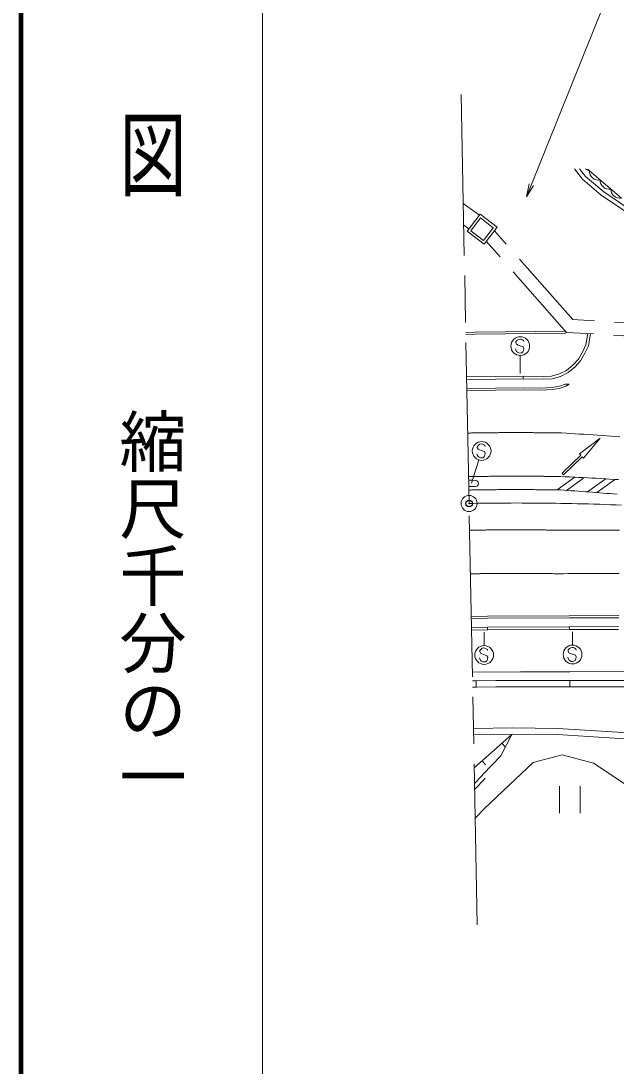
# Model space of a CAD drawing. Units: millimetres, scale not verified. Extents: x 40000 to 680000, y 20000 to 380000.
# Drawn here: x 40000 to 84357, y 241909 to 319865 of the extents above; entities that cross this region are included whole.
import ezdxf
from ezdxf.enums import TextEntityAlignment as Align

# ---------------------------------------------------------------- set-up
doc = ezdxf.new("R2010")
doc.units = ezdxf.units.MM
doc.header["$LTSCALE"] = 1000
doc.header["$PDMODE"] = 32
doc.header["$PDSIZE"] = 500
doc.linetypes.add('CHAIN', pattern=[18.5, 12, -1.5, 3.5, -1.5])
doc.linetypes.add('DASHED', pattern=[7.5, 6, -1.5])
for name, color, linetype, lineweight in [('M-BGD', 7, 'Continuous', 13), ('M-BGD-HTXT', 7, 'Continuous', 13), ('M-BMK', 2, 'CHAIN', 13), ('M-BMK-SRVR', 3, 'Continuous', 13), ('M-STR-STRC', 7, 'Continuous', 13), ('M-TTL', 2, 'Continuous', 140), ('M-TTL-BAND', 7, 'Continuous', 13)]:
    doc.layers.add(name, color=color, linetype=linetype, lineweight=lineweight)
doc.layers.add('M-OTRS', color=6, linetype='Continuous')
doc.styles.add('@ＭＳ ゴシック', font='')
doc.styles.get('@ＭＳ ゴシック').set_extended_font_data('@MS Gothic')

# ---------------------------------------------------------------- blocks, each defined once
blk = doc.blocks.new('open_arrow')
at = {"color": 0, "linetype": 'Continuous', "lineweight": -2}
blk.add_lwpolyline([(7.5, 1.25), (0, 0), (7.5, -1.25)], dxfattribs=at)

msp = doc.modelspace()

# ---------------------------------------------------------------- linework, layer by layer
at = {"layer": 'M-BGD'}
for p, q in [((81250, 308831), (81852, 308061)), ((81634, 308827), (82069, 308271)), ((82262, 308819), (82374, 308687)), ((81852, 308061), (83257, 306877)), ((82069, 308271), (83438, 307116)), ((82374, 308687), (84762, 306647)), ((83257, 306877), (85133, 305606)), ((83438, 307116), (85301, 305855)), ((73252, 304175), (74219, 305441)), ((74219, 305441), (75483, 304475)), ((74516, 303209), (73252, 304175)), ((75483, 304475), (74516, 303209)), ((73849, 296649), (73156, 296636)), ((73852, 296499), (73159, 296486)), ((80569, 296726), (73850, 296649)), ((80570, 296576), (73852, 296499)), ((80570, 296576), (80666, 296636)), ((82105, 295698), (82245, 296539)), ((82298, 295638), (82445, 296527)), ((81856, 295155), (82105, 295698)), ((82037, 295071), (82298, 295638)), ((81550, 294634), (81856, 295155)), ((81711, 294514), (82037, 295071)), ((80671, 293801), (81152, 294206)), ((80782, 293633), (81299, 294070)), ((81152, 294206), (81550, 294634)), ((81299, 294070), (81711, 294514)), ((73220, 293322), (75382, 293351)), ((73224, 293122), (75384, 293151)), ((75382, 293351), (77434, 293376)), ((75384, 293151), (77431, 293176)), ((77434, 293376), (77431, 293176)), ((77431, 293176), (78951, 293154)), ((77434, 293376), (78944, 293354)), ((78944, 293354), (79556, 293376)), ((78951, 293154), (79586, 293178)), ((79556, 293376), (80138, 293531)), ((79586, 293178), (80209, 293343)), ((80138, 293531), (80671, 293801)), ((80209, 293343), (80782, 293633)), ((73369, 285605), (73595, 285611)), ((73595, 285611), (73906, 285581)), ((73378, 285131), (73599, 285137)), ((73599, 285137), (73859, 285150)), ((73581, 274630), (74775, 274650)), ((73585, 274430), (74778, 274450)), ((74775, 274650), (80872, 274680)), ((74778, 274450), (74775, 274650)), ((74778, 274450), (80873, 274480)), ((80872, 274680), (84544, 274685)), ((80873, 274480), (80872, 274680)), ((80873, 274480), (84542, 274485)), ((73645, 271291), (77243, 271314)), ((77243, 271314), (80913, 271321)), ((80913, 271321), (85803, 271334)), ((73931, 270644), (73658, 270636)), ((75405, 270668), (73931, 270644)), ((73931, 270644), (73939, 270184)), ((77443, 270669), (75405, 270668)), ((80921, 270665), (77443, 270669)), ((85804, 270669), (80921, 270665)), ((80921, 270665), (80921, 270205)), ((73667, 270176), (73945, 270184)), ((73783, 264152), (76594, 266652)), ((75852, 265992), (76104, 265708)), ((78178, 264563), (80346, 265136)), ((80346, 265136), (82676, 264497)), ((74367, 264672), (74620, 264388)), ((74582, 261138), (78178, 264563)), ((82676, 264497), (86925, 261658)), ((74374, 263579), (73806, 262991)), ((74604, 263356), (73814, 262540)), ((80143, 262780), (80143, 260780)), ((81678, 260780), (81678, 262780)), ((73856, 260397), (74582, 261138))]:
    msp.add_line(p, q, dxfattribs=at)
at = {"layer": 'M-BGD', "linetype": 'DASHED'}
for p, q in [((74177, 305385), (72970, 306247)), ((73521, 304213), (74250, 305166)), ((74250, 305166), (75203, 304437)), ((73387, 304352), (73001, 304627)), ((73521, 304213), (74475, 303484)), ((74475, 303484), (75203, 304437)), ((81132, 297589), (75294, 304213)), ((80666, 296636), (74682, 303426)), ((90225, 297034), (81132, 297589)), ((90163, 296056), (80666, 296636)), ((73939, 270184), (75405, 270208)), ((75405, 270208), (77443, 270209)), ((77443, 270209), (80920, 270205)), ((80921, 270205), (88780, 270211)), ((76594, 266652), (75758, 265041)), ((75758, 265041), (74452, 263683)), ((74452, 263683), (74374, 263579))]:
    msp.add_line(p, q, dxfattribs=at)
at = {"layer": 'M-BGD'}
for points in [[(73727, 267081), (76635, 267128), (80014, 267101), (88484, 266572)], [(73736, 266611), (76637, 266658), (79998, 266631), (88453, 266103)]]:
    msp.add_lwpolyline(points, dxfattribs=at)
for centre, radius, start, end in [((82974, 310404), 1819, 240.4883, 250.74004), ((83046, 308668), 673, 178.44571, 280.56946), ((83842, 307989), 673, 178.44571, 280.56946), ((84639, 307309), 673, 178.44571, 280.56946), ((73880, 285365), 217, 264.20893, 83.25533)]:
    msp.add_arc(centre, radius, start, end, dxfattribs=at)
at = {"layer": 'M-BGD-HTXT'}
msp.add_lwpolyline([(77671, 306736), (85000, 325000), (114750, 325000)], dxfattribs=at)
at = {"layer": 'M-BMK'}
for p, q in [((73402, 283874), (72795, 315297)), ((74009, 252451), (73402, 283874))]:
    msp.add_line(p, q, dxfattribs=at)
msp.add_lwpolyline([(84764, 283753), (84353, 283768), (83942, 283783), (83531, 283797), (83120, 283810), (82709, 283822), (82298, 283834), (81887, 283845), (81476, 283854), (81065, 283864), (80654, 283872), (80243, 283879), (79832, 283886), (79420, 283892), (79009, 283896), (78598, 283901), (78187, 283904), (77776, 283906), (77365, 283907), (76953, 283908), (76542, 283907), (76131, 283906), (75720, 283904), (75309, 283901), (74897, 283897), (74486, 283892), (74075, 283886), (73664, 283879), (73402, 283874)], dxfattribs=at)
at = {"layer": 'M-BMK-SRVR'}
msp.add_circle((73402, 283874), 600, dxfattribs=at)
msp.add_point((73402, 283874), dxfattribs=at)
at = {"layer": 'M-OTRS'}
msp.add_point((73402, 283874), dxfattribs=at)
at = {"layer": 'M-STR-STRC'}
for p, q in [((76895, 295951), (76884, 295871)), ((76884, 295871), (76944, 295743)), ((76985, 296048), (76895, 295951)), ((76944, 295743), (77049, 295692)), ((77077, 296113), (76985, 296048)), ((77049, 295692), (77422, 295560)), ((77193, 296136), (77077, 296113)), ((77274, 296125), (77193, 296136)), ((77375, 296074), (77274, 296125)), ((77452, 296022), (77375, 296074)), ((77422, 295560), (77478, 295439)), ((77476, 295944), (77452, 296022)), ((76885, 295329), (76858, 295406)), ((76944, 295204), (76885, 295329)), ((77016, 295153), (76944, 295204)), ((77119, 295100), (77016, 295153)), ((77203, 295088), (77119, 295100)), ((77320, 295109), (77203, 295088)), ((77218, 293563), (77218, 294910)), ((77408, 295176), (77320, 295109)), ((77457, 295280), (77408, 295176)), ((77478, 295439), (77457, 295280)), ((73236, 292453), (75393, 292481)), ((75393, 292481), (77439, 292506)), ((75394, 292331), (77441, 292356)), ((77439, 292506), (78750, 292482)), ((77441, 292356), (78756, 292332)), ((78750, 292482), (79605, 292514)), ((78756, 292332), (79632, 292367)), ((79605, 292514), (80135, 292614)), ((79632, 292367), (80188, 292474)), ((80135, 292614), (80559, 292774)), ((80188, 292474), (80612, 292633)), ((80559, 292774), (80872, 292772)), ((80872, 292772), (80559, 292774)), ((80559, 292774), (80872, 292772)), ((80872, 292772), (80612, 292633)), ((73239, 292303), (75394, 292331)), ((81628, 287574), (83171, 288754)), ((83171, 288754), (81940, 287251)), ((74020, 288128), (74009, 288049)), ((74009, 288049), (74069, 287921)), ((74110, 288225), (74020, 288128)), ((74069, 287921), (74174, 287870)), ((74202, 288290), (74110, 288225)), ((74174, 287870), (74547, 287738)), ((74318, 288314), (74202, 288290)), ((74399, 288302), (74318, 288314)), ((74500, 288251), (74399, 288302)), ((74577, 288199), (74500, 288251)), ((74547, 287738), (74603, 287617)), ((74601, 288121), (74577, 288199)), ((73579, 285377), (74129, 287120)), ((74010, 287506), (73983, 287583)), ((74069, 287382), (74010, 287506)), ((74141, 287330), (74069, 287382)), ((74244, 287278), (74141, 287330)), ((74328, 287266), (74244, 287278)), ((74445, 287286), (74328, 287266)), ((74533, 287353), (74445, 287286)), ((74582, 287458), (74533, 287353)), ((74603, 287617), (74582, 287458)), ((80345, 286125), (81732, 287467)), ((81836, 287359), (80450, 286018)), ((81732, 287467), (81628, 287574)), ((81940, 287251), (81836, 287359)), ((80450, 286018), (80345, 286125)), ((79962, 284896), (81313, 285867)), ((80669, 284850), (81940, 285763)), ((82229, 284739), (83621, 285738)), ((82926, 284686), (84248, 285635)), ((73565, 275449), (74771, 275470)), ((73568, 275299), (74771, 275320)), ((74771, 275470), (80871, 275500)), ((74771, 275320), (80871, 275350)), ((80871, 275500), (84555, 275505)), ((80871, 275350), (84553, 275355)), ((74526, 273271), (74526, 274274)), ((81114, 273307), (81114, 274309)), ((74205, 272912), (74194, 272832)), ((74295, 273009), (74205, 272912)), ((74387, 273074), (74295, 273009)), ((74503, 273097), (74387, 273074)), ((74584, 273086), (74503, 273097)), ((74685, 273035), (74584, 273086)), ((74762, 272983), (74685, 273035)), ((74786, 272905), (74762, 272983)), ((80794, 272947), (80783, 272868)), ((80783, 272868), (80843, 272740)), ((80884, 273044), (80794, 272947)), ((80976, 273109), (80884, 273044)), ((81092, 273133), (80976, 273109)), ((81173, 273121), (81092, 273133)), ((81274, 273070), (81173, 273121)), ((81351, 273018), (81274, 273070)), ((81375, 272940), (81351, 273018)), ((74196, 272290), (74169, 272367)), ((74194, 272832), (74254, 272704)), ((74255, 272165), (74196, 272290)), ((74254, 272704), (74360, 272653)), ((74327, 272114), (74255, 272165)), ((74429, 272061), (74327, 272114)), ((74360, 272653), (74732, 272521)), ((74631, 272070), (74514, 272049)), ((74718, 272137), (74631, 272070)), ((74768, 272241), (74718, 272137)), ((74732, 272521), (74789, 272400)), ((74789, 272400), (74768, 272241)), ((80784, 272325), (80757, 272402)), ((80843, 272201), (80784, 272325)), ((80843, 272740), (80948, 272689)), ((80915, 272149), (80843, 272201)), ((81018, 272097), (80915, 272149)), ((80948, 272689), (81321, 272557)), ((81102, 272085), (81018, 272097)), ((81219, 272105), (81102, 272085)), ((81306, 272172), (81219, 272105)), ((81356, 272277), (81306, 272172)), ((81321, 272557), (81377, 272436)), ((81377, 272436), (81356, 272277)), ((74514, 272049), (74429, 272061))]:
    msp.add_line(p, q, dxfattribs=at)
at = {"layer": 'M-STR-STRC', "linetype": 'DASHED'}
for points in [[(80290, 289129), (80205, 289131), (80119, 289132), (80033, 289133), (79947, 289135), (79861, 289136), (79776, 289137), (79690, 289138), (79604, 289140), (79518, 289141), (79432, 289142), (79347, 289143), (79261, 289144), (79175, 289145), (79089, 289146), (79003, 289147), (78918, 289148), (78832, 289149), (78746, 289149), (78660, 289150), (78574, 289151), (78488, 289152), (78402, 289152), (78317, 289153), (78231, 289153), (78145, 289154), (78059, 289155), (77973, 289155), (77887, 289155), (77801, 289156), (77716, 289156), (77630, 289157), (77544, 289157), (77458, 289157), (77372, 289157), (77286, 289158), (77200, 289158), (77114, 289158), (77028, 289158), (76942, 289158), (76856, 289158), (76771, 289158), (76685, 289158), (76599, 289158), (76513, 289157), (76427, 289157), (76341, 289157), (76255, 289157), (76169, 289156), (76083, 289156), (75997, 289156), (75911, 289155), (75825, 289155), (75739, 289154), (75653, 289154), (75567, 289153), (75481, 289152), (75395, 289152), (75309, 289151), (75223, 289150), (75137, 289150), (75051, 289149), (74965, 289148), (74879, 289147), (74793, 289146), (74707, 289145), (74621, 289144), (74535, 289143), (74449, 289142), (74363, 289141), (74277, 289139), (74191, 289138), (74105, 289137), (74019, 289136), (73933, 289134), (73847, 289133), (73761, 289132), (73675, 289130), (73589, 289129), (73503, 289127), (73417, 289125), (73331, 289124), (73301, 289123)], [(84648, 288851), (84313, 288876), (83979, 288900), (83644, 288923), (83309, 288946), (82974, 288969), (82639, 288991), (82304, 289012), (81968, 289033), (81633, 289053), (81298, 289073), (80962, 289092), (80626, 289111), (80290, 289129)], [(80168, 281880), (80085, 281882), (80003, 281883), (79920, 281884), (79837, 281886), (79754, 281887), (79672, 281888), (79589, 281889), (79506, 281890), (79423, 281891), (79341, 281892), (79258, 281893), (79175, 281894), (79092, 281895), (79010, 281896), (78927, 281897), (78844, 281898), (78762, 281899), (78679, 281900), (78596, 281900), (78513, 281901), (78431, 281902), (78348, 281902), (78265, 281903), (78182, 281904), (78100, 281904), (78017, 281905), (77934, 281905), (77852, 281906), (77769, 281906), (77686, 281906), (77603, 281907), (77521, 281907), (77438, 281907), (77355, 281907), (77273, 281908), (77190, 281908), (77107, 281908), (77024, 281908), (76942, 281908), (76859, 281908), (76776, 281908), (76694, 281908), (76611, 281908), (76528, 281907), (76446, 281907), (76363, 281907), (76280, 281907), (76197, 281906), (76115, 281906), (76032, 281906), (75949, 281905), (75867, 281905), (75784, 281904), (75701, 281904), (75619, 281903), (75536, 281903), (75453, 281902), (75371, 281901), (75288, 281901), (75205, 281900), (75123, 281899), (75040, 281898), (74957, 281897), (74875, 281896), (74792, 281895), (74709, 281895), (74627, 281893), (74544, 281892), (74461, 281891), (74379, 281890), (74296, 281889), (74213, 281888), (74131, 281887), (74048, 281885), (73965, 281884), (73883, 281883), (73800, 281881), (73717, 281880), (73635, 281878), (73552, 281877), (73470, 281875), (73441, 281875)], [(84602, 281877), (84341, 281880), (84080, 281882), (83819, 281884), (83558, 281886), (83297, 281888), (83036, 281889), (82776, 281890), (82515, 281890), (82254, 281890), (81993, 281890), (81732, 281890), (81471, 281889), (81211, 281888), (80950, 281887), (80689, 281885), (80429, 281883), (80168, 281880)], [(80113, 278631), (80032, 278632), (79951, 278633), (79869, 278635), (79788, 278636), (79706, 278637), (79625, 278638), (79544, 278639), (79462, 278641), (79381, 278642), (79300, 278643), (79218, 278644), (79137, 278645), (79055, 278646), (78974, 278647), (78893, 278647), (78811, 278648), (78730, 278649), (78649, 278650), (78567, 278651), (78486, 278651), (78405, 278652), (78323, 278653), (78242, 278653), (78161, 278654), (78079, 278654), (77998, 278655), (77917, 278655), (77836, 278656), (77754, 278656), (77673, 278656), (77592, 278657), (77510, 278657), (77429, 278657), (77348, 278657), (77266, 278658), (77185, 278658), (77104, 278658), (77023, 278658), (76941, 278658), (76860, 278658), (76779, 278658), (76698, 278658), (76616, 278658), (76535, 278657), (76454, 278657), (76373, 278657), (76291, 278657), (76210, 278656), (76129, 278656), (76048, 278656), (75967, 278655), (75885, 278655), (75804, 278654), (75723, 278654), (75642, 278653), (75560, 278653), (75479, 278652), (75398, 278651), (75317, 278651), (75236, 278650), (75155, 278649), (75073, 278648), (74992, 278648), (74911, 278647), (74830, 278646), (74749, 278645), (74668, 278644), (74586, 278643), (74505, 278642), (74424, 278641), (74343, 278639), (74262, 278638), (74181, 278637), (74100, 278636), (74018, 278634), (73937, 278633), (73856, 278632), (73775, 278630), (73694, 278629), (73613, 278627), (73532, 278626), (73504, 278625)], [(84589, 278643), (84269, 278646), (83949, 278647), (83629, 278649), (83309, 278650), (82989, 278650), (82669, 278650), (82349, 278649), (82030, 278648), (81710, 278646), (81391, 278644), (81071, 278642), (80752, 278639), (80432, 278635), (80113, 278631)]]:
    msp.add_lwpolyline(points, dxfattribs=at)
at = {"layer": 'M-STR-STRC'}
for points in [[(80236, 285880), (80151, 285881), (80067, 285882), (79982, 285884), (79898, 285885), (79813, 285886), (79729, 285888), (79645, 285889), (79560, 285890), (79476, 285891), (79391, 285892), (79307, 285893), (79222, 285894), (79138, 285895), (79054, 285896), (78969, 285897), (78885, 285898), (78800, 285899), (78716, 285900), (78631, 285900), (78547, 285901), (78462, 285902), (78378, 285902), (78294, 285903), (78209, 285904), (78125, 285904), (78040, 285905), (77956, 285905), (77871, 285906), (77787, 285906), (77702, 285906), (77618, 285907), (77533, 285907), (77449, 285907), (77364, 285907), (77280, 285908), (77196, 285908), (77111, 285908), (77027, 285908), (76942, 285908), (76858, 285908), (76773, 285908), (76689, 285908), (76604, 285908), (76520, 285907), (76435, 285907), (76351, 285907), (76266, 285907), (76182, 285906), (76097, 285906), (76013, 285906), (75928, 285905), (75844, 285905), (75759, 285904), (75675, 285904), (75590, 285903), (75506, 285903), (75421, 285902), (75337, 285901), (75252, 285900), (75168, 285900), (75083, 285899), (74999, 285898), (74914, 285897), (74830, 285896), (74745, 285895), (74661, 285894), (74576, 285893), (74492, 285892), (74407, 285891), (74323, 285890), (74238, 285889), (74154, 285887), (74069, 285886), (73985, 285885), (73900, 285883), (73816, 285882), (73731, 285881), (73647, 285879), (73562, 285878), (73478, 285876), (73393, 285874), (73364, 285874)], [(84529, 285649), (84199, 285670), (83869, 285690), (83539, 285710), (83209, 285729), (82879, 285748), (82549, 285766), (82218, 285784), (81888, 285801), (81558, 285818), (81227, 285834), (80897, 285850), (80566, 285865), (80236, 285880)], [(80219, 284880), (80135, 284881), (80051, 284883), (79967, 284884), (79883, 284885), (79799, 284886), (79715, 284888), (79631, 284889), (79547, 284890), (79463, 284891), (79379, 284892), (79295, 284893), (79211, 284894), (79127, 284895), (79043, 284896), (78959, 284897), (78875, 284898), (78791, 284899), (78707, 284900), (78623, 284900), (78539, 284901), (78454, 284902), (78370, 284902), (78286, 284903), (78202, 284904), (78118, 284904), (78034, 284905), (77950, 284905), (77866, 284906), (77782, 284906), (77698, 284906), (77614, 284907), (77530, 284907), (77446, 284907), (77362, 284907), (77278, 284908), (77194, 284908), (77110, 284908), (77026, 284908), (76942, 284908), (76858, 284908), (76774, 284908), (76690, 284908), (76606, 284908), (76522, 284907), (76438, 284907), (76354, 284907), (76270, 284907), (76186, 284906), (76102, 284906), (76018, 284906), (75934, 284905), (75849, 284905), (75765, 284904), (75681, 284904), (75597, 284903), (75513, 284903), (75429, 284902), (75345, 284901), (75261, 284900), (75177, 284900), (75093, 284899), (75009, 284898), (74925, 284897), (74841, 284896), (74757, 284895), (74673, 284894), (74589, 284893), (74505, 284892), (74421, 284891), (74337, 284890), (74253, 284889), (74169, 284887), (74085, 284886), (74000, 284885), (73916, 284884), (73832, 284882), (73748, 284881), (73664, 284879), (73580, 284878), (73496, 284876), (73412, 284875), (73383, 284874)], [(84440, 284562), (84177, 284584), (83913, 284606), (83650, 284628), (83386, 284649), (83122, 284670), (82858, 284691), (82595, 284711), (82331, 284731), (82067, 284751), (81803, 284771), (81539, 284790), (81275, 284808), (81011, 284827), (80747, 284845), (80483, 284862), (80219, 284880)]]:
    msp.add_lwpolyline(points, dxfattribs=at)
for centre in [(77215, 295610), (74340, 287788), (74526, 272571), (81114, 272607)]:
    msp.add_circle(centre, 700, dxfattribs=at)
at = {"layer": 'M-TTL'}
msp.add_line((40000, 380000), (40000, 20000), dxfattribs=at)
at = {"layer": 'M-TTL-BAND'}
msp.add_line((58000, 370000), (58000, 20000), dxfattribs=at)

# ---------------------------------------------------------------- block references
at = {"layer": 'M-BGD-HTXT', "xscale": 133, "yscale": 133, "rotation": 68.1}
msp.add_blockref('open_arrow', (77671, 306736), dxfattribs=at)

# ---------------------------------------------------------------- texts
at = {"layer": 'M-TTL-BAND', "style": '@ＭＳ ゴシック', "width": 1.4}
msp.add_text('平  面  図', height=3666, rotation=270, dxfattribs=at).set_placement((49777, 306475), align=Align.MIDDLE_RIGHT)
at = {"layer": 'M-TTL-BAND', "style": '@ＭＳ ゴシック'}
msp.add_text('縮尺千分の一', height=3666, rotation=270, dxfattribs=at).set_placement((49777, 261030), align=Align.MIDDLE_RIGHT)

doc.saveas('drawing.dxf')
